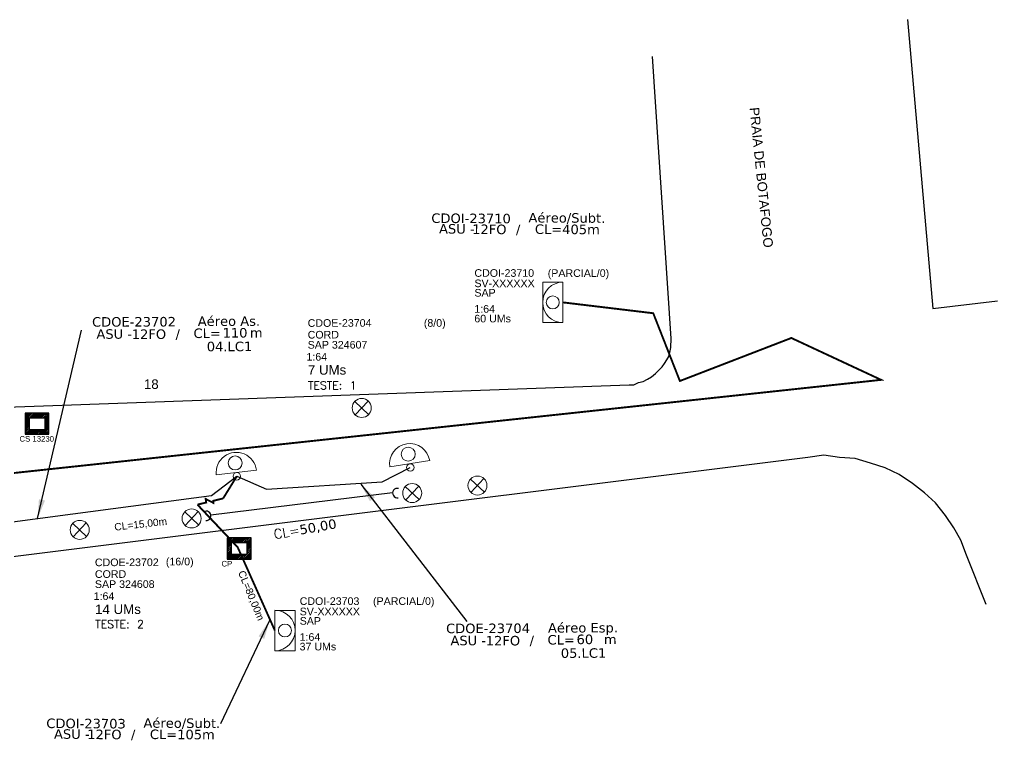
# Model space of a CAD drawing. Header units: millimetres. Extents: x 3188 to 4026, y 157 to 751.
# Drawn here: x 3429.8 to 3532.6, y 326.8 to 402.5 of the extents above; entities that cross this region are included whole.
import ezdxf
from ezdxf.enums import TextEntityAlignment as Align

# ---------------------------------------------------------------- set-up
doc = ezdxf.new("R2010")
doc.units = ezdxf.units.MM
doc.header["$LTSCALE"] = 0.1
doc.header["$MEASUREMENT"] = 0
for name, color, linetype in [('0 @ 1', 7, 'Continuous'), ('10.1-Caixas Subterrâneas', 5, 'Continuous'), ('CAP a instalar', 1, 'Continuous'), ('label_cabos', 7, 'Continuous'), ('Legenda', 1, 'Continuous'), ('Numeração Texto', 34, 'Continuous'), ('QUADRA', 7, 'Continuous'), ('Subida Lateral', 5, 'Continuous')]:
    doc.layers.add(name, color=color, linetype=linetype)
for name, color, linetype, lineweight in [('10.4-Postes', 1, 'Continuous', 0), ("20.0-LEGENDA DOS CDO'S", 1, 'Continuous', 0), ('20.1-CDO_INTERIOR', 1, 'Continuous', 0), ('20.2-CDO_POSTE', 1, 'Continuous', 5), ('20.6-CORDOALHA_SUPORTE', 7, 'Continuous', 25), ('Segmento Logradouro Texto', 238, 'Continuous', 0)]:
    doc.layers.add(name, color=color, linetype=linetype, lineweight=lineweight)
doc.layers.add('EXTRA', color=50, linetype='Continuous', plot=False)
doc.styles.add('ARIAL', font='arial.ttf')
doc.styles.add('DIGICADE', font='arial.ttf')
doc.styles.add('FTTH', font='arial.ttf')
doc.styles.add('ROMANS', font='romans.shx')
doc.styles.add('siredit', font='verdana.ttf')
doc.linetypes.add('FENCELINE1', pattern='A,0.25,-0.1,[133,ltypeshp.shx,S=0.1,R=0,X=-0.1,Y=0],-0.1,1', length=1.45)
doc.dimstyles.new('CC', dxfattribs={"dimtxt": 1, "dimasz": 2, "dimexe": 0.18, "dimexo": 0.0625, "dimgap": 0.09, "dimtad": 0, "dimdec": 0, "dimrnd": 1, "dimzin": 0, "dimdsep": 46, "dimtxsty": 'siredit', "dimblk": 'NONE', "dimcen": 0, "dimse1": 1, "dimse2": 1, "dimsd1": 1, "dimsd2": 1, "dimclrt": 7, "dimadec": 0, "dimazin": 0, "dimtfac": 1, "dimtdec": 0, "dimtofl": 0, "dimtmove": 0, "dimatfit": 3, "dimfxl": 0, "dimtolj": 1, "dimtzin": 0, "dimarcsym": 0})

# ---------------------------------------------------------------- blocks, each defined once
blk = doc.blocks.new('*X13')
at = {"color": 0, "linetype": 'Continuous'}
for p, q in [((-1.25, 0.34099), (-0.49099, 1.1)), ((-1.25, 0.517767), (-0.667767, 1.1)), ((-1.25, 0.694544), (-0.844544, 1.1)), ((-1.25, 0.87132), (-1.02132, 1.1)), ((-1.25, 1.048097), (-1.198097, 1.1)), ((-0.789214, 0.625), (-0.314214, 1.1)), ((-0.612437, 0.625), (-0.137437, 1.1)), ((-0.43566, 0.625), (0.03934, 1.1)), ((-0.258883, 0.625), (0.216117, 1.1)), ((-0.082107, 0.625), (0.392893, 1.1)), ((0.09467, 0.625), (0.56967, 1.1)), ((0.271447, 0.625), (0.746447, 1.1)), ((0.448223, 0.625), (0.923223, 1.1)), ((0.625, 0.625), (1.1, 1.1)), ((0.801777, 0.625), (1.25, 1.073223)), ((-1.25, 0.164214), (-0.8035, 0.610714)), ((-1.25, -0.012563), (-0.8035, 0.433937)), ((-1.25, -0.18934), (-0.8035, 0.25716)), ((-1.25, -0.366117), (-0.8035, 0.080383)), ((0.8035, 0.449947), (1.25, 0.896447)), ((0.8035, 0.27317), (1.25, 0.71967)), ((0.8035, 0.096393), (1.25, 0.542893)), ((0.8035, -0.080383), (1.25, 0.366117)), ((0.8035, -0.25716), (1.25, 0.18934)), ((0.8035, -0.433937), (1.25, 0.012563)), ((-1.25, -0.542893), (-0.8035, -0.096393)), ((-1.25, -0.71967), (-0.8035, -0.27317)), ((-1.25, -0.896447), (-0.8035, -0.449947)), ((-1.25, -1.073223), (-0.801777, -0.625)), ((-1.1, -1.1), (-0.625, -0.625)), ((-0.923223, -1.1), (-0.448223, -0.625)), ((-0.746447, -1.1), (-0.271447, -0.625)), ((-0.56967, -1.1), (-0.09467, -0.625)), ((-0.392893, -1.1), (0.082107, -0.625)), ((-0.216117, -1.1), (0.258883, -0.625)), ((-0.03934, -1.1), (0.43566, -0.625)), ((0.137437, -1.1), (0.612437, -0.625)), ((0.314214, -1.1), (0.789214, -0.625)), ((0.49099, -1.1), (1.25, -0.34099)), ((0.667767, -1.1), (1.25, -0.517767)), ((0.8035, -0.610714), (1.25, -0.164214)), ((0.844544, -1.1), (1.25, -0.694544)), ((1.02132, -1.1), (1.25, -0.87132)), ((1.198097, -1.1), (1.25, -1.048097))]:
    blk.add_line(p, q, dxfattribs=at)
blk = doc.blocks.new('MANHOLE_MQ')
at = {"color": 0, "linetype": 'Continuous'}
for p, q in [((0.00000623, 0.00000569), (-0.00000627, 0.00000569)), ((-0.00000627, 0.00000569), (-0.00000627, -0.00000531)), ((0.00000623, -0.00000531), (0.00000623, 0.00000569)), ((-0.00000404, 0.00000331), (0.00000399, 0.00000331)), ((-0.00000404, -0.00000294), (-0.00000404, 0.00000331)), ((0.00000399, 0.00000331), (0.00000399, -0.00000294)), ((0.00000399, -0.00000294), (-0.00000404, -0.00000294)), ((0.00000399, -0.00000294), (0.00000399, -0.00000294)), ((-0.00000627, -0.00000531), (0.00000623, -0.00000531))]:
    blk.add_line(p, q, dxfattribs=at)
at = {"color": 0, "linetype": 'Continuous', "xscale": 5e-06, "yscale": 5e-06, "zscale": 1e-05}
blk.add_blockref('*X13', (-0.00000002, 0.00000019), dxfattribs=at)
blk = doc.blocks.new('POLE_POLE')
at = {"color": 1}
for p, q in [((-0.00000309, 0.00000689), (0.00000269, 0.00000147)), ((0.00000251, 0.00000707), (-0.00000291, 0.00000129))]:
    blk.add_line(p, q, dxfattribs=at)
blk.add_circle((-0.0000002, 0.00000418), 0.00000396, dxfattribs=at)
blk = doc.blocks.new('Inst CDOE-16 CAIXA DIST OPT CDOE 48F_16D C_SPL_2_1_8')
at = {"layer": "20.0-LEGENDA DOS CDO'S", "color": 0}
for tag, p, style, flags in [('ID_ATIVIDADE', (0.12, 6.47), 'ARIAL', 3), ('FATOR', (7.92, 6.47), 'ARIAL', 1), ('QTDE', (0.1, -1.17), 'DIGICADE', 3)]:
    blk.add_attdef(tag, p, '', height=0.8, rotation=0.118, dxfattribs=dict(at, style=style, flags=flags))
at = {"layer": "20.0-LEGENDA DOS CDO'S", "color": 0, "style": 'ARIAL'}
for tag, p, height in [('FID', (0.12, 5.25), 0.8), ('CORDOALHA', (0.12, 4.02), 0.8), ('SAP', (0.12, 2.96), 0.8), ('1:XX', (-0.01, 1.7), 0.8), ('UMS', (0.14, 0.22), 1)]:
    blk.add_attdef(tag, p, '', height=height, rotation=0.118, dxfattribs=at)
blk.add_attdef('FIBRAS_UTILIZADAS', text='', height=0.8, rotation=0.118, dxfattribs=at).set_placement((13.48, 5.26), align=Align.CENTER)
blk = doc.blocks.new('Teste  FTTH')
at = {"color": 0, "lineweight": 0, "style": 'ROMANS'}
for tag, p in [('TESTE', (-2.302, -0.29)), ('QTDE', (0.212, -0.29))]:
    blk.add_attdef(tag, p, '', height=0.48, dxfattribs=at)
for tag, p, flags in [('FID', (-2.227, -1.253), 1), ('FATOR', (-2.227, -2.028), 3), ('ID_ATIVIDADE', (-2.227, -2.716), 3)]:
    blk.add_attdef(tag, p, '', height=0.48, dxfattribs=dict(at, flags=flags))
blk = doc.blocks.new('*U16')
at = {"color": 0}
blk.add_line((2.14, -0.58), (-2.1, -0.68), dxfattribs=at)
for centre, radius in [((0, 0.38), 0.733), ((0.03, -1.03), 0.393)]:
    blk.add_circle(centre, radius, dxfattribs=at)
blk.add_arc((0.02, -0.63), 2.12, 1.3782, 181.3782, dxfattribs=at)
blk = doc.blocks.new('Inst CDOE-8 CAIXA DIST OPT CDOE 48F_8D C_SPL OPTAP')
at = {"layer": "20.0-LEGENDA DOS CDO'S", "color": 0}
for tag, p, style, flags in [('ID_ATIVIDADE', (0.12, 6.47), 'ARIAL', 3), ('FATOR', (7.92, 6.47), 'ARIAL', 1), ('QTDE', (0.23, -0.97), 'DIGICADE', 3)]:
    blk.add_attdef(tag, p, '', height=0.8, rotation=0.118, dxfattribs=dict(at, style=style, flags=flags))
at = {"layer": "20.0-LEGENDA DOS CDO'S", "color": 0, "style": 'ARIAL'}
for tag, p, height in [('FID', (0.12, 5.25), 0.8), ('CORDOALHA', (0.12, 4.02), 0.8), ('SAP', (0.12, 2.96), 0.8), ('1:XX', (-0.01, 1.7), 0.8), ('UMS', (0.14, 0.22), 1)]:
    blk.add_attdef(tag, p, '', height=height, rotation=0.118, dxfattribs=at)
blk.add_attdef('FIBRAS_UTILIZADAS', text='', height=0.8, rotation=0.118, dxfattribs=at).set_placement((13.48, 5.26), align=Align.CENTER)
blk = doc.blocks.new('CDOI_CT_DRT')
at = {"layer": '20.1-CDO_INTERIOR', "color": 0, "lineweight": 18}
blk.add_lwpolyline([(2.13, -2.13), (2.13, 2.12), (0, 2.12), (0, -2.13)], close=True, dxfattribs=at)
blk.add_circle((1.06, 0), 0.68, dxfattribs=at)
blk.add_arc((0, 0), 2.13, 269.9724, 89.9724, dxfattribs=at)
at = {"layer": "20.0-LEGENDA DOS CDO'S", "color": 0, "style": 'ARIAL'}
for tag, p in [('CDO_N', (2.61, 2.69)), ('SURVEY', (2.61, 1.6)), ('SAP', (2.61, 0.61)), ('1:XX', (2.6, -1.08)), ('UMS', (2.6, -2.09))]:
    blk.add_attdef(tag, p, '', height=0.68, rotation=359.9724, dxfattribs=at)
blk.add_attdef('FIBRAS_UTILIZADAS', text='', height=0.68, rotation=359.9724, dxfattribs=at).set_placement((10.32, 2.69), align=Align.CENTER)
blk = doc.blocks.new('CDOI_CT_ESQ')
at = {"layer": '20.1-CDO_INTERIOR', "color": 0, "lineweight": 18}
blk.add_lwpolyline([(-2.12, -2.13), (-2.12, 2.12), (0, 2.12), (0.01, -2.13)], close=True, dxfattribs=at)
blk.add_circle((-1.06, 0), 0.68, dxfattribs=at)
blk.add_arc((0.01, 0), 2.13, 90.0276, 270.0276, dxfattribs=at)
at = {"layer": "20.0-LEGENDA DOS CDO'S", "color": 0, "style": 'ARIAL'}
for tag, p in [('CDO_N', (-9.3, 2.69)), ('SURVEY', (-9.3, 1.6)), ('SAP', (-9.3, 0.61)), ('1:XX', (-9.31, -1.08)), ('UMS', (-9.31, -2.09))]:
    blk.add_attdef(tag, p, '', height=0.68, rotation=359.9724, dxfattribs=at)
blk.add_attdef('FIBRAS_UTILIZADAS', text='', height=0.68, rotation=359.9724, dxfattribs=at).set_placement((-1.59, 2.69), align=Align.CENTER)
blk = doc.blocks.new('Inst CORD BENZINAL 4.55MM 3F (sem recursos)')
at = {"layer": '20.6-CORDOALHA_SUPORTE', "color": 0, "lineweight": 0, "style": 'ROMANS'}
blk.add_attdef('LANCE', text='', height=1, dxfattribs=at).set_placement((-0.54, -2.21), align=Align.RIGHT)
at = {"layer": '20.6-CORDOALHA_SUPORTE', "color": 0, "style": 'siredit'}
blk.add_attdef('QTDE', (-0.54, -2.21), '', height=1, rotation=359.69, dxfattribs=at)
at = {"layer": '20.6-CORDOALHA_SUPORTE', "color": 0, "lineweight": 0, "style": 'ROMANS'}
for tag, p, flags in [('FATOR', (-5.2, -4.44), 3), ('ID_ATIVIDADE', (-5.2, -6.67), 3), ('FID', (-5.2, -8.9), 1)]:
    blk.add_attdef(tag, p, '', height=1, dxfattribs=dict(at, flags=flags))
blk = doc.blocks.new('Inst CB AS CFOA-SM-ASU-120-S-12')
at = {"layer": 'label_cabos', "color": 0, "style": 'siredit'}
for tag, flags, p in [('ID_ATIVIDADE', 3, (1.31, 2.67)), ('FATOR', 1, (11.56, 2.55))]:
    blk.add_attdef(tag, text='', height=1, rotation=359.69, dxfattribs=dict(at, flags=flags)).set_placement(p, align=Align.MIDDLE_CENTER)
for tag, p in [('DESTINO_CABO', (3.13, 1.26)), ('TIPO_CABO', (13.11, 1.24)), ('TIPO_CABO', (1.26, 0)), ('CABO', (4.69, -0.05)), ('/', (7.71, -0.05)), ('LANCE', (10.81, 0)), ('UND', (15.96, 0)), ('FID', (13.15, -1.41))]:
    blk.add_attdef(tag, text='', height=1, rotation=359.69, dxfattribs=at).set_placement(p, align=Align.MIDDLE_CENTER)
blk.add_attdef('QTDE', (12.43, -0.47), '', height=1, rotation=359.69, dxfattribs=at)
blk = doc.blocks.new('_None')
blk = doc.blocks.new('LEGENDA DOS CABOS')
at = {"layer": 'EXTRA', "color": 0, "style": 'siredit'}
for tag, p in [('ID', (4.6, 0.97)), ('XX', (9.03, 0.97))]:
    blk.add_attdef(tag, text='', height=0.48, rotation=359.69, dxfattribs=at).set_placement(p, align=Align.MIDDLE_CENTER)
at = {"layer": 'Legenda', "color": 0, "style": 'siredit'}
for tag, p in [('TIPO_CABO', (1.31, 0)), ('CABO', (4.69, -0.05)), ('/', (6.81, -0.05)), ('METROS', (10.03, -0.05))]:
    blk.add_attdef(tag, text='', height=0.8, rotation=359.69, dxfattribs=at).set_placement(p, align=Align.MIDDLE_CENTER)
blk = doc.blocks.new('Inst CB ESP CFOA-SM-ASU-120-S-12')
at = {"layer": 'label_cabos', "color": 0, "style": 'siredit'}
for tag, flags, p in [('ID_ATIVIDADE', 3, (1.31, 2.67)), ('FATOR', 1, (11.56, 2.55))]:
    blk.add_attdef(tag, text='', height=1, rotation=359.69, dxfattribs=dict(at, flags=flags)).set_placement(p, align=Align.MIDDLE_CENTER)
for tag, p in [('DESTINO_CABO', (3.13, 1.26)), ('TIPO_CABO', (13.11, 1.24)), ('TIPO_CABO', (1.26, 0)), ('CABO', (4.69, -0.05)), ('/', (7.71, -0.05)), ('LANCE', (10.81, 0)), ('UND', (15.96, 0)), ('FID', (13.15, -1.41))]:
    blk.add_attdef(tag, text='', height=1, rotation=359.69, dxfattribs=at).set_placement(p, align=Align.MIDDLE_CENTER)
blk.add_attdef('QTDE', (12.43, -0.47), '', height=1, rotation=359.69, dxfattribs=at)

msp = doc.modelspace()

# ---------------------------------------------------------------- linework, layer by layer
at = {"layer": '20.6-CORDOALHA_SUPORTE'}
msp.add_line((3468.98, 352.79), (3449.87, 350.45), dxfattribs=at)
for centre, start, end in [((3469.48, 352.77), 75.7322, 279.4462), ((3449.38, 350.38), 265.7225, 109.4365)]:
    msp.add_arc(centre, 0.497, start, end, dxfattribs=at)
at = {"layer": 'CAP a instalar', "color": 7, "linetype": 'FENCELINE1', "ltscale": 5}
for p, q in [((3467.88, 353.95), (3470.84, 355.46)), ((3449.95, 352.53), (3452.6, 354.54)), ((3452.6, 354.54), (3455.72, 353.17)), ((3455.72, 353.17), (3467.88, 353.95)), ((3435.35, 350.58), (3449.95, 352.53)), ((3411.97, 347.5), (3435.35, 350.58))]:
    msp.add_line(p, q, dxfattribs=at)
at = {"layer": 'CAP a instalar', "color": 8, "ltscale": 5}
msp.add_lwpolyline([(3344.9, 342.15, 0.2, 0.2, 0), (3372.21, 353.52, 0.2, 0.2, 0), (3373.17, 352.72, 0.2, 0.2, 0), (3359.82, 344.98, 0.2, 0.2, 0), (3377.33, 348.61, 0.2, 0.2, 0), (3376.88, 349.2, 0.2, 0.2, 0), (3380.29, 349.76, 0.2, 0.2, 0), (3380.25, 349.63, 0.2, 0.2, 0), (3520.34, 364.67, 0.2, 0.2, 0), (3510.9, 369.07, 0.2, 0.2, 0), (3499.18, 364.55, 0.2, 0.2, 0), (3496.38, 371.67, 0.2, 0.2, 0), (3486.88, 372.81, 0.2, 0.2, 0)], format="xyseb", dxfattribs=at)
at = {"layer": 'CAP a instalar', "color": 8, "linetype": 'FENCELINE1', "ltscale": 5, "const_width": 0.2}
msp.add_lwpolyline([(3452.6, 354.54), (3451.16, 352.21)], dxfattribs=at)
at = {"layer": 'CAP a instalar', "color": 8, "ltscale": 5, "const_width": 0.2}
msp.add_lwpolyline([(3448.46, 351.56), (3452.69, 347.08), (3456.6, 338.33)], dxfattribs=at)
at = {"layer": 'QUADRA', "color": 4}
for points in [[(3523.12, 402.53), (3525.78, 372.16), (3532.57, 372.97)], [(3370.68, 359.73), (3493.84, 364.14), (3494.34, 364.14), (3494.83, 364.38), (3495.32, 364.5), (3495.77, 364.73), (3496.2, 364.97), (3496.6, 365.33), (3496.97, 365.69), (3497.31, 366.04), (3497.58, 366.4), (3497.82, 366.76), (3498.02, 367.12), (3498.16, 367.71), (3498.24, 368.07), (3498.27, 369.03), (3496.29, 398.64)], [(3370.68, 359.73), (3493.84, 364.14), (3494.34, 364.14), (3494.83, 364.38), (3495.32, 364.5), (3495.77, 364.73), (3496.2, 364.97), (3496.6, 365.33), (3496.97, 365.69), (3497.31, 366.04), (3497.58, 366.4), (3497.82, 366.76), (3498.02, 367.12), (3498.16, 367.71), (3498.24, 368.07), (3498.27, 369.03), (3496.29, 398.64)], [(3531.39, 341.05), (3529.3, 346.26), (3528.72, 347.81), (3527.99, 349.12), (3527.1, 350.43), (3526.06, 351.74), (3524.91, 352.81), (3523.63, 353.77), (3522.25, 354.72), (3520.77, 355.44), (3519.22, 355.91), (3517.61, 356.39), (3515.97, 356.51), (3514.31, 356.75), (3512.65, 356.51), (3385.54, 340.65), (3345.92, 337.1)], [(3531.39, 341.05), (3529.3, 346.26), (3528.72, 347.81), (3527.99, 349.12), (3527.1, 350.43), (3526.06, 351.74), (3524.91, 352.81), (3523.63, 353.77), (3522.25, 354.72), (3520.77, 355.44), (3519.22, 355.91), (3517.61, 356.39), (3515.97, 356.51), (3514.31, 356.75), (3512.65, 356.51), (3385.54, 340.65), (3359.59, 338.33)]]:
    msp.add_lwpolyline(points, dxfattribs=at)
at = {"layer": 'Subida Lateral', "color": 5, "const_width": 0.2}
msp.add_lwpolyline([(3448.46, 351.56), (3449.38, 351.78), (3449.33, 352.15), (3450.14, 351.74), (3450.13, 351.96), (3451.16, 352.21)], dxfattribs=at)

# ---------------------------------------------------------------- block references
at = {"layer": '10.1-Caixas Subterrâneas', "color": 30, "xscale": 201259.4723588441, "yscale": 201259.4723588433, "zscale": 201259.4723588441, "rotation": 180.000000000062}
for p in [(3431.59, 360.1), (3452.83, 346.99)]:
    msp.add_blockref('MANHOLE_MQ', p, dxfattribs=at)
at = {"layer": '10.4-Postes', "color": 1, "xscale": 252525.25, "yscale": 252525.25, "zscale": 252525.25}
for p in [(3465.78, 360.66), (3471.09, 351.72), (3477.95, 352.51), (3447.9, 349.05), (3436.13, 347.85)]:
    msp.add_blockref('POLE_POLE', p, dxfattribs=at)
at = {"layer": "20.0-LEGENDA DOS CDO'S", "color": 7, "lineweight": 0}
msp.add_blockref('Inst CDOE-8 CAIXA DIST OPT CDOE 48F_8D C_SPL OPTAP', (3459.93, 364.99), dxfattribs=at).add_auto_attribs({'FID': 'CDOE-23704', 'CORDOALHA': 'CORD', 'SAP': 'SAP 324607', '1:XX': '1:64', 'UMS': '7 UMs', 'FIBRAS_UTILIZADAS': '(8/0)'})
at = {"layer": "20.0-LEGENDA DOS CDO'S", "color": 7, "lineweight": 0, "yscale": 1.750499999150634}
for p, xscale, zscale, rotation, values in [((3464.11, 364.18), 1.750499999965802, 1.7505, 3.127576981831233e-05, {'TESTE': 'TESTE:', 'QTDE': '1'}), ((3441.74, 339.09), 1.750499999976899, 1.750499999999995, 0.004078592060095458, {'TESTE': 'TESTE:', 'QTDE': '2'})]:
    msp.add_blockref('Teste  FTTH', p, dxfattribs=dict(at, xscale=xscale, zscale=zscale, rotation=rotation)).add_auto_attribs(values)
at = {"layer": "20.0-LEGENDA DOS CDO'S", "color": 7, "lineweight": 0}
ref = msp.add_blockref('Inst CDOE-16 CAIXA DIST OPT CDOE 48F_16D C_SPL_2_1_8', (3437.56, 339.84), dxfattribs=at)
ref.add_attrib('FID', 'CDOE-23702', (3437.68, 345.09), dxfattribs={"color": 0, "height": 0.8, "rotation": 0.118, "style": 'ARIAL'})
ref.add_attrib('CORDOALHA', 'CORD', (3437.68, 343.86), dxfattribs={"color": 0, "height": 0.8, "rotation": 0.118, "style": 'ARIAL'})
ref.add_attrib('SAP', 'SAP 324608', (3437.68, 342.8), dxfattribs={"color": 0, "height": 0.8, "rotation": 0.118, "style": 'ARIAL'})
ref.add_attrib('1:XX', '1:64', (3437.55, 341.54), dxfattribs={"color": 0, "height": 0.8, "rotation": 0.118, "style": 'ARIAL'})
ref.add_attrib('UMS', '14 UMs', (3437.7, 340.06), dxfattribs={"color": 0, "height": 1, "rotation": 0.118, "style": 'ARIAL'})
ref.add_attrib('FIBRAS_UTILIZADAS', '(16/0)', dxfattribs={"color": 0, "height": 0.8, "rotation": 0.118, "style": 'ARIAL'}).set_placement((3446.6, 345.18), align=Align.CENTER)
at = {"layer": '20.1-CDO_INTERIOR', "color": 8}
ref = msp.add_blockref('CDOI_CT_ESQ', (3486.88, 372.81), dxfattribs=at)
ref.add_attrib('CDO_N', 'CDOI-23710', (3477.58, 375.5), dxfattribs={"layer": "20.0-LEGENDA DOS CDO'S", "color": 8, "height": 0.8, "rotation": 359.9724, "style": 'ARIAL'})
ref.add_attrib('FIBRAS_UTILIZADAS', '(PARCIAL/0)', (3485.29, 375.49), dxfattribs={"layer": "20.0-LEGENDA DOS CDO'S", "color": 8, "height": 0.8, "rotation": 359.9724, "style": 'ARIAL'})
ref.add_attrib('SURVEY', 'SV-XXXXXX', (3477.58, 374.41), dxfattribs={"layer": "20.0-LEGENDA DOS CDO'S", "color": 8, "height": 0.8, "rotation": 359.9724, "style": 'ARIAL'})
ref.add_attrib('SAP', 'SAP', (3477.58, 373.42), dxfattribs={"layer": "20.0-LEGENDA DOS CDO'S", "color": 8, "height": 0.8, "rotation": 359.9724, "style": 'ARIAL'})
ref.add_attrib('1:XX', '1:64', (3477.57, 371.73), dxfattribs={"layer": "20.0-LEGENDA DOS CDO'S", "color": 8, "height": 0.8, "rotation": 359.9724, "style": 'ARIAL'})
ref.add_attrib('UMS', '60 UMs', (3477.57, 370.71), dxfattribs={"layer": "20.0-LEGENDA DOS CDO'S", "color": 8, "height": 0.8, "rotation": 359.9724, "style": 'ARIAL'})
ref = msp.add_blockref('CDOI_CT_DRT', (3456.6, 338.33), dxfattribs=at)
ref.add_attrib('CDO_N', 'CDOI-23703', (3459.21, 341.02), dxfattribs={"layer": "20.0-LEGENDA DOS CDO'S", "color": 8, "height": 0.8, "rotation": 359.9724, "style": 'ARIAL'})
ref.add_attrib('FIBRAS_UTILIZADAS', '(PARCIAL/0)', (3466.92, 341.02), dxfattribs={"layer": "20.0-LEGENDA DOS CDO'S", "color": 8, "height": 0.8, "rotation": 359.9724, "style": 'ARIAL'})
ref.add_attrib('SURVEY', 'SV-XXXXXX', (3459.21, 339.93), dxfattribs={"layer": "20.0-LEGENDA DOS CDO'S", "color": 8, "height": 0.8, "rotation": 359.9724, "style": 'ARIAL'})
ref.add_attrib('SAP', 'SAP', (3459.21, 338.94), dxfattribs={"layer": "20.0-LEGENDA DOS CDO'S", "color": 8, "height": 0.8, "rotation": 359.9724, "style": 'ARIAL'})
ref.add_attrib('1:XX', '1:64', (3459.2, 337.25), dxfattribs={"layer": "20.0-LEGENDA DOS CDO'S", "color": 8, "height": 0.8, "rotation": 359.9724, "style": 'ARIAL'})
ref.add_attrib('UMS', '37 UMs', (3459.2, 336.24), dxfattribs={"layer": "20.0-LEGENDA DOS CDO'S", "color": 8, "height": 0.8, "rotation": 359.9724, "style": 'ARIAL'})
at = {"layer": '20.2-CDO_POSTE', "color": 7, "xscale": -1}
for p, rotation in [((3470.69, 356.48), 10.18495970176339), ((3452.48, 355.56), 8.217123940866164)]:
    msp.add_blockref('*U16', p, dxfattribs=dict(at, rotation=rotation))
at = {"layer": '20.6-CORDOALHA_SUPORTE', "color": 0, "lineweight": 0, "rotation": 10.27433057505355}
msp.add_blockref('Inst CORD BENZINAL 4.55MM 3F (sem recursos)', (3459.42, 350.68), dxfattribs=at).add_auto_attribs({'QTDE': '50,00', 'LANCE': 'CL='})
at = {"layer": 'label_cabos', "color": 0, "lineweight": 0}
ref = msp.add_blockref('LEGENDA DOS CABOS', (3472.99, 380.01), dxfattribs=at)
ref.add_attrib('ID', 'CDOI-23710', dxfattribs={"color": 0, "height": 1, "rotation": 359.69, "style": 'siredit'}).set_placement((3477.23, 381.64), align=Align.MIDDLE_CENTER)
ref.add_attrib('CABO', '12FO', dxfattribs={"color": 0, "height": 1, "rotation": 359.69, "style": 'siredit'}).set_placement((3479.15, 380.49), align=Align.MIDDLE_CENTER)
ref.add_attrib('METROS', 'CL=405m', dxfattribs={"color": 0, "height": 1, "rotation": 359.69, "style": 'siredit'}).set_placement((3487.35, 380.49), align=Align.MIDDLE_CENTER)
ref.add_attrib('XX', 'Aéreo/Subt.', dxfattribs={"color": 0, "height": 1, "rotation": 359.69, "style": 'siredit'}).set_placement((3487.3, 381.69), align=Align.MIDDLE_CENTER)
ref.add_attrib('/', '/', dxfattribs={"color": 0, "height": 1, "rotation": 359.69, "style": 'siredit'}).set_placement((3482.18, 380.49), align=Align.MIDDLE_CENTER)
ref.add_attrib('TIPO_CABO', 'ASU -', dxfattribs={"color": 0, "height": 1, "rotation": 359.69, "style": 'siredit'}).set_placement((3475.73, 380.54), align=Align.MIDDLE_CENTER)
at = {"layer": 'label_cabos'}
ref = msp.add_blockref('Inst CB AS CFOA-SM-ASU-120-S-12', (3438.67, 369.48), dxfattribs=dict(at, rotation=0.4634636983029932))
ref.add_attrib('DESTINO_CABO', 'CDOE-23702', dxfattribs={"color": 0, "height": 1, "rotation": 0.1535, "style": 'siredit'}).set_placement((3441.79, 370.77), align=Align.MIDDLE_CENTER)
ref.add_attrib('TIPO_CABO', 'Aéreo As.', dxfattribs={"color": 0, "height": 1, "rotation": 0.1535, "style": 'siredit'}).set_placement((3451.77, 370.84), align=Align.MIDDLE_CENTER)
ref.add_attrib('CABO', '12FO', dxfattribs={"color": 0, "height": 1, "rotation": 0.1535, "style": 'siredit'}).set_placement((3443.36, 369.47), align=Align.MIDDLE_CENTER)
ref.add_attrib('/', '/', dxfattribs={"color": 0, "height": 1, "rotation": 0.1535, "style": 'siredit'}).set_placement((3446.39, 369.49), align=Align.MIDDLE_CENTER)
ref.add_attrib('TIPO_CABO', 'ASU - ', dxfattribs={"color": 0, "height": 1, "rotation": 0.1535, "style": 'siredit'}).set_placement((3439.93, 369.49), align=Align.MIDDLE_CENTER)
ref.add_attrib('FID', '04.LC1', dxfattribs={"color": 0, "height": 1, "rotation": 0.1535, "style": 'siredit'}).set_placement((3451.83, 368.18), align=Align.MIDDLE_CENTER)
ref.add_attrib('LANCE', 'CL=', dxfattribs={"color": 0, "height": 1, "rotation": 0.1535, "style": 'siredit'}).set_placement((3449.48, 369.57), align=Align.MIDDLE_CENTER)
ref.add_attrib('QTDE', '110', (3451.1, 369.11), dxfattribs={"color": 0, "height": 1, "rotation": 0.1535, "style": 'siredit'})
ref.add_attrib('UND', 'm', dxfattribs={"color": 0, "height": 1, "rotation": 0.1535, "style": 'siredit'}).set_placement((3454.64, 369.62), align=Align.MIDDLE_CENTER)
ref = msp.add_blockref('Inst CB ESP CFOA-SM-ASU-120-S-12', (3475.89, 337.27), dxfattribs=dict(at, rotation=0.4634636983029932))
ref.add_attrib('DESTINO_CABO', 'CDOE-23704', dxfattribs={"color": 0, "height": 1, "rotation": 0.1535, "style": 'siredit'}).set_placement((3479.01, 338.56), align=Align.MIDDLE_CENTER)
ref.add_attrib('TIPO_CABO', 'Aéreo Esp.', dxfattribs={"color": 0, "height": 1, "rotation": 0.1535, "style": 'siredit'}).set_placement((3488.99, 338.62), align=Align.MIDDLE_CENTER)
ref.add_attrib('CABO', '12FO', dxfattribs={"color": 0, "height": 1, "rotation": 0.1535, "style": 'siredit'}).set_placement((3480.58, 337.26), align=Align.MIDDLE_CENTER)
ref.add_attrib('/', '/', dxfattribs={"color": 0, "height": 1, "rotation": 0.1535, "style": 'siredit'}).set_placement((3483.61, 337.28), align=Align.MIDDLE_CENTER)
ref.add_attrib('TIPO_CABO', 'ASU - ', dxfattribs={"color": 0, "height": 1, "rotation": 0.1535, "style": 'siredit'}).set_placement((3477.15, 337.28), align=Align.MIDDLE_CENTER)
ref.add_attrib('FID', '05.LC1', dxfattribs={"color": 0, "height": 1, "rotation": 0.1535, "style": 'siredit'}).set_placement((3489.05, 335.96), align=Align.MIDDLE_CENTER)
ref.add_attrib('LANCE', 'CL=', dxfattribs={"color": 0, "height": 1, "rotation": 0.1535, "style": 'siredit'}).set_placement((3486.7, 337.36), align=Align.MIDDLE_CENTER)
ref.add_attrib('QTDE', '60', (3488.32, 336.9), dxfattribs={"color": 0, "height": 1, "rotation": 0.1535, "style": 'siredit'})
ref.add_attrib('UND', 'm', dxfattribs={"color": 0, "height": 1, "rotation": 0.1535, "style": 'siredit'}).set_placement((3491.86, 337.4), align=Align.MIDDLE_CENTER)
at = {"layer": 'label_cabos', "color": 0, "lineweight": 0}
ref = msp.add_blockref('LEGENDA DOS CABOS', (3432.51, 326.93), dxfattribs=at)
ref.add_attrib('ID', 'CDOI-23703', dxfattribs={"color": 0, "height": 1, "rotation": 359.69, "style": 'siredit'}).set_placement((3436.75, 328.56), align=Align.MIDDLE_CENTER)
ref.add_attrib('CABO', '12FO', dxfattribs={"color": 0, "height": 1, "rotation": 359.69, "style": 'siredit'}).set_placement((3438.68, 327.41), align=Align.MIDDLE_CENTER)
ref.add_attrib('METROS', 'CL=105m', dxfattribs={"color": 0, "height": 1, "rotation": 359.69, "style": 'siredit'}).set_placement((3446.87, 327.41), align=Align.MIDDLE_CENTER)
ref.add_attrib('XX', 'Aéreo/Subt.', dxfattribs={"color": 0, "height": 1, "rotation": 359.69, "style": 'siredit'}).set_placement((3446.82, 328.6), align=Align.MIDDLE_CENTER)
ref.add_attrib('/', '/', dxfattribs={"color": 0, "height": 1, "rotation": 359.69, "style": 'siredit'}).set_placement((3441.7, 327.41), align=Align.MIDDLE_CENTER)
ref.add_attrib('TIPO_CABO', 'ASU -', dxfattribs={"color": 0, "height": 1, "rotation": 359.69, "style": 'siredit'}).set_placement((3435.25, 327.45), align=Align.MIDDLE_CENTER)

# ---------------------------------------------------------------- texts
at = {"layer": '0 @ 1', "color": 3, "linetype": 'Continuous', "char_height": 0.7669, "attachment_point": 1, "style": 'FTTH'}
for s, insert, rotation in [('\\pxt3;CL=15,00m', (3439.68, 349.58), 6.4486), ('\\pxt3;CL=80,00m', (3453.42, 344.73), 292.4052)]:
    msp.add_mtext_dynamic_manual_height_columns(s, width=7.3843, gutter_width=0.00005, heights=[1.55], dxfattribs=dict(at, insert=insert, rotation=rotation))
at = {"layer": '10.1-Caixas Subterrâneas', "color": 30, "style": 'ARIAL'}
for s, p in [('CS 13230', (3429.75, 358.18)), ('CP', (3450.99, 345.06))]:
    msp.add_text(s, height=0.585, dxfattribs=at).set_placement(p)
at = {"layer": 'Numeração Texto', "linetype": 'Continuous', "insert": (3442.83, 364.72), "char_height": 1, "width": 1.7899, "attachment_point": 1, "style": 'DIGICADE'}
msp.add_mtext('\\fArial|b0|i0|c0|p34;\\W1.0000000000;\\T1.0000000000;\\o\\l18', dxfattribs=at)
msp.add_mtext('\\fArial|b0|i0|c0|p34;\\W1.0000000000;\\T1.0000000000;\\o\\l18', dxfattribs=at)
at = {"layer": 'Segmento Logradouro Texto', "color": 5, "linetype": 'Continuous', "insert": (3507.5, 393.36), "char_height": 1, "width": 15.1801, "attachment_point": 1, "rotation": 275.7972, "style": 'DIGICADE'}
msp.add_mtext('PRAIA DE BOTAFOGO', dxfattribs=at)

# ---------------------------------------------------------------- leaders
at = {"layer": 'label_cabos'}
for points in [[(3431.66, 350.11), (3436.28, 369.89)], [(3465.63, 353.7), (3476.79, 339.28)], [(3456.04, 339.39), (3450.9, 328.51)]]:
    msp.add_leader(points, dimstyle='CC', override={"dimgap": 0.09, "dimtad": 0}, dxfattribs=at)

doc.saveas('drawing.dxf')
